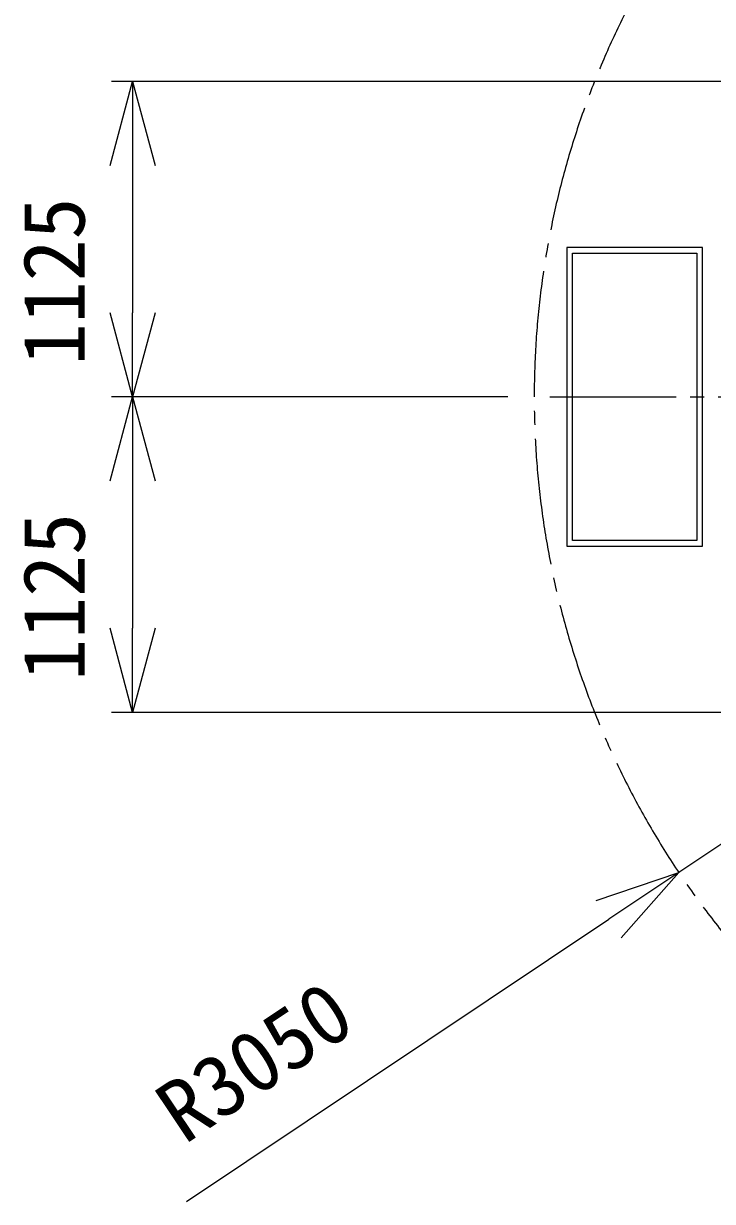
# Model space of a CAD drawing. Units: millimetres, scale not verified. Extents: x -35377 to 13555, y -19173 to 19177.
# Drawn here: x -13256 to -10801, y 12339 to 16539 of the extents above; entities that cross this region are included whole.
import ezdxf
from ezdxf.enums import TextEntityAlignment as Align

# ---------------------------------------------------------------- set-up
doc = ezdxf.new("R2010")
doc.units = ezdxf.units.MM
doc.header["$LTSCALE"] = 50
doc.linetypes.add('CHAIN2', pattern=[12, 9, -1, 1, -1])
for name, color, linetype, lineweight in [('0-3_05 寸法', 7, 'Continuous', 18), ('0-4_10 当社外形線', 7, 'Continuous', 18), ('0-5_12 当社中心線', 7, 'CHAIN2', 18)]:
    doc.layers.add(name, color=color, linetype=linetype, lineweight=lineweight)
doc.styles.add('ＭＳ ゴシック', font='')
doc.styles.get('ＭＳ ゴシック').set_extended_font_data('MS Gothic')

msp = doc.modelspace()

# ---------------------------------------------------------------- linework, layer by layer
at = {"layer": '0-3_05 寸法'}
for p, q in [((-10636.05, 16332.96), (-12942.11, 16332.96)), ((-12867.11, 16332.96), (-12867.11, 16032.96)), ((-12867.11, 16032.96), (-12867.11, 15507.96)), ((-12867.11, 15207.96), (-12867.11, 15507.96)), ((-11530.41, 15207.96), (-12942.11, 15207.96)), ((-11530.41, 15207.96), (-12942.11, 15207.96)), ((-12867.11, 15207.96), (-12867.11, 14907.96)), ((-8386.05, 15207.96), (-10921.09, 13512.06)), ((-12867.11, 14907.96), (-12867.11, 14382.96)), ((-12867.11, 14082.96), (-12867.11, 14382.96)), ((-10636.05, 14082.96), (-12942.11, 14082.96)), ((-10921.09, 13512.06), (-11170.44, 13345.26)), ((-12674.85, 12338.84), (-11170.44, 13345.26))]:
    msp.add_line(p, q, dxfattribs=at)
for points in [[(-12947.5, 16032.96), (-12867.11, 16332.96), (-12786.73, 16032.96)], [(-12786.73, 15507.96), (-12867.11, 15207.96), (-12947.5, 15507.96)], [(-12947.5, 14907.96), (-12867.11, 15207.96), (-12786.73, 14907.96)], [(-12786.73, 14382.96), (-12867.11, 14082.96), (-12947.5, 14382.96)], [(-11215.14, 13412.07), (-10921.09, 13512.06), (-11125.75, 13278.44)]]:
    msp.add_lwpolyline(points, dxfattribs=at)
at = {"layer": '0-4_10 当社外形線'}
msp.add_line((-10856.05, 15720.46), (-10856.05, 14695.46), dxfattribs=at)
msp.add_lwpolyline([(-11320.01, 14675.46), (-10836.05, 14675.46), (-10836.05, 15740.46), (-11320.01, 15740.46)], close=True, dxfattribs=at)
msp.add_lwpolyline([(-10856.05, 14695.46), (-11300.01, 14695.46), (-11300.01, 15720.46), (-10856.05, 15720.46)], dxfattribs=at)
at = {"layer": '0-5_12 当社中心線'}
msp.add_line((-11380.41, 15207.96), (6859.15, 15207.96), dxfattribs=at)
msp.add_arc((-8386.05, 15207.96), 3050, 126.46236, 233.53764, dxfattribs=at)

# ---------------------------------------------------------------- texts
at = {"layer": '0-3_05 寸法', "style": 'ＭＳ ゴシック'}
for s, rotation, p in [('1125', 90, (-12972.11, 15320.46)), ('1125', 90, (-12972.11, 14195.46)), ('R3050', 33.782, (-12645.96, 12484.5))]:
    msp.add_text(s, height=219.9, rotation=rotation, dxfattribs=at).set_placement(p, align=Align.BOTTOM_LEFT)

doc.saveas('drawing.dxf')
